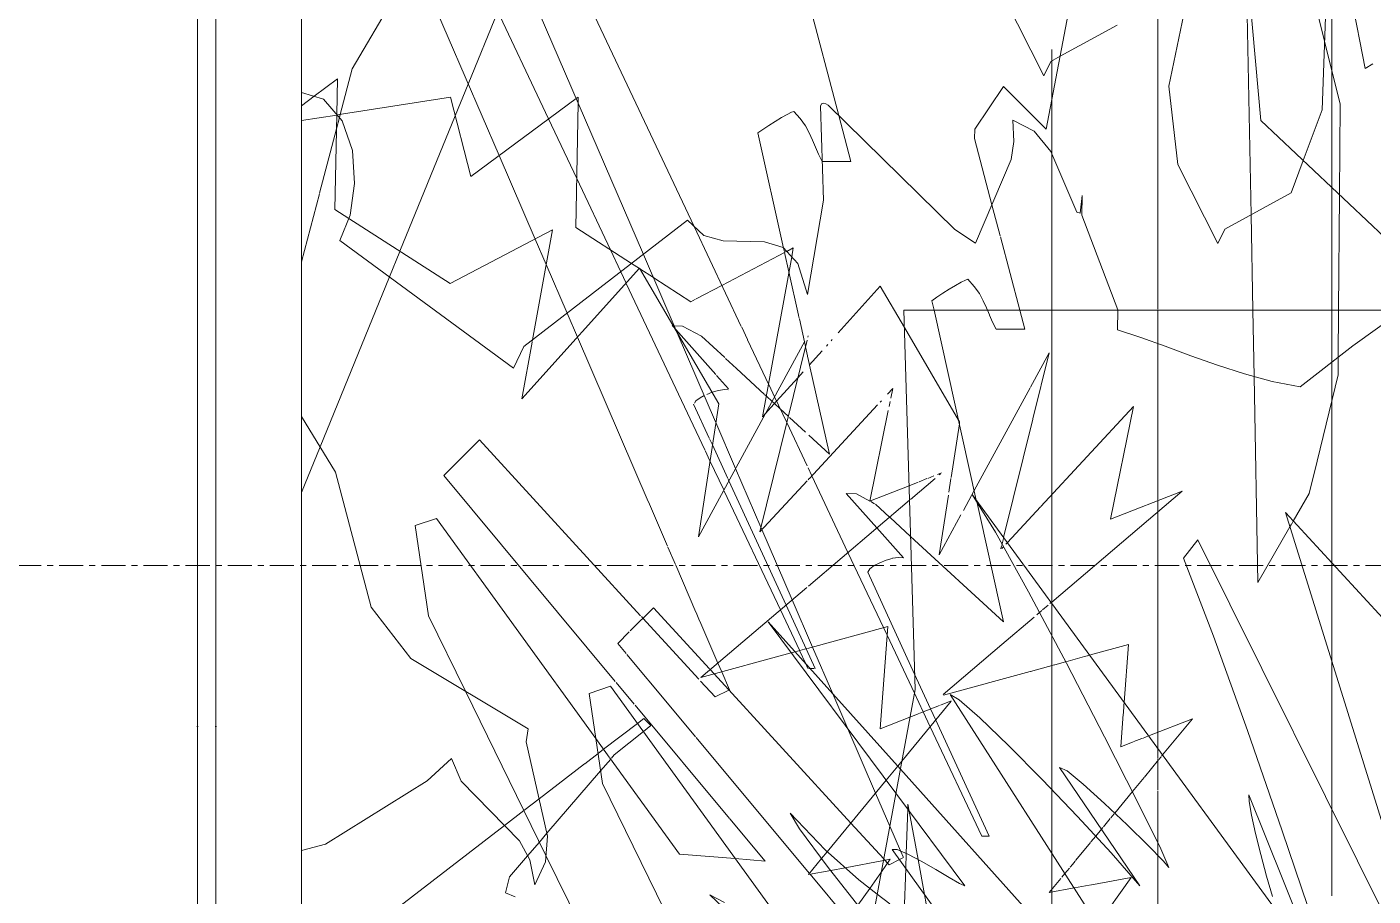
# Model space of a CAD drawing. Header units: inches. Extents: x -8991 to -6983, y -226 to 479.
# Drawn here: x -7345.59 to -7317.64, y 25.13 to 43.19 of the extents above; entities that cross this region are included whole.
import ezdxf

# ---------------------------------------------------------------- set-up
doc = ezdxf.new("R2010")
doc.units = ezdxf.units.IN
doc.header["$MEASUREMENT"] = 0
doc.linetypes.add('Grid Line 1_2_', pattern=[0.875, 0.5, -0.125, 0.125, -0.125])
for name, color, linetype, lineweight in [('A-DETL-GENF', 92, 'Continuous', 9), ('A-FLOR-LEVL-1', 51, 'Grid Line 1_2_', 9), ('A-WALL-PATT-1', 111, 'Continuous', 9), ('I-WALL', 2, 'Continuous', 18)]:
    doc.layers.add(name, color=color, linetype=linetype, lineweight=lineweight)

# ---------------------------------------------------------------- blocks, each defined once
blk = doc.blocks.new('yew 26768 - yew 26768-1770220-Section 26')
at = {"layer": 'A-DETL-GENF'}
for p, q in [((-8396.319, 42.104), (-8396.805, 41.745)), ((-8396.333, 41.368), (-8396.319, 42.104)), ((-8396.805, 41.745), (-8397.069, 41.55)), ((-8396.372, 39.394), (-8396.333, 41.368)), ((-8396.085, 39.209), (-8396.372, 39.394)), ((-8393.981, 37.854), (-8396.085, 39.209)), ((-8391.856, 38.969), (-8393.981, 37.854)), ((-8392.271, 36.686), (-8391.856, 38.969)), ((-8390.049, 38.172), (-8392.493, 35.463)), ((-8388.402, 35.356), (-8390.049, 38.172)), ((-8392.493, 35.463), (-8392.28, 36.638)), ((-8392.277, 36.655), (-8392.271, 36.686)), ((-8386.615, 36.659), (-8388.827, 32.594)), ((-8387.552, 32.7), (-8386.57, 36.681)), ((-8386.554, 36.744), (-8386.548, 36.771)), ((-8384.79, 35.675), (-8384.9, 35.557)), ((-8384.831, 35.472), (-8384.79, 35.675)), ((-8388.827, 32.594), (-8388.402, 35.356)), ((-8385.107, 35.334), (-8386.521, 33.81)), ((-8385.268, 33.337), (-8384.883, 35.217)), ((-8385.026, 35.421), (-8385.051, 35.394)), ((-8384.866, 35.302), (-8384.844, 35.409)), ((-8383.937, 33.86), (-8384.065, 33.81)), ((-8383.78, 33.922), (-8383.864, 33.889)), ((-8383.828, 33.881), (-8383.802, 33.903)), ((-8386.569, 33.759), (-8387.552, 32.7)), ((-8386.524, 33.807), (-8386.548, 33.781)), ((-8384.452, 33.658), (-8385.252, 33.344)), ((-8384.263, 33.732), (-8384.452, 33.658)), ((-8384.424, 33.374), (-8383.911, 33.81)), ((-8384.08, 33.804), (-8384.245, 33.739)), ((-8386.54, 31.573), (-8384.443, 33.358)), ((-8388.774, 29.671), (-8386.572, 31.546)), ((-8384.896, 30.734), (-8386.559, 30.278)), ((-8385.055, 28.609), (-8384.896, 30.734)), ((-8386.897, 30.186), (-8388.774, 29.671)), ((-8386.818, 30.207), (-8386.893, 30.187)), ((-8386.574, 30.274), (-8386.818, 30.207)), ((-8384.602, 27.937), (-8383.576, 29.183)), ((-8383.819, 29.094), (-8384.231, 28.933)), ((-8383.578, 29.189), (-8383.801, 29.102)), ((-8384.433, 28.853), (-8385.055, 28.609)), ((-8384.245, 28.927), (-8384.433, 28.853)), ((-8384.927, 27.542), (-8384.688, 27.832)), ((-8384.688, 27.832), (-8384.602, 27.937)), ((-8386.151, 26.056), (-8384.927, 27.542)), ((-8386.267, 25.915), (-8386.151, 26.056)), ((-8386.543, 25.58), (-8386.267, 25.915)), ((-8385.779, 25.724), (-8386.079, 25.667)), ((-8384.982, 25.873), (-8385.779, 25.724)), ((-8385.025, 25.639), (-8384.843, 25.899)), ((-8384.843, 25.899), (-8384.982, 25.873)), ((-8386.079, 25.667), (-8386.543, 25.58)), ((-8385.267, 25.295), (-8385.025, 25.639)), ((-8385.514, 24.944), (-8385.267, 25.295))]:
    blk.add_line(p, q, dxfattribs=at)
blk = doc.blocks.new('lupin 26755 - lupin 26755-1770228-Section 26')
at = {"layer": 'A-DETL-GENF'}
for p, q in [((-8374.984, 42.321), (-8376.615, 50.774)), ((-8391.936, 41.274), (-8395.3, 48.401)), ((-8396.042, 47.66), (-8392.963, 40.516)), ((-8379.284, 37.323), (-8379.284, 47.214)), ((-8379.284, 42.321), (-8379.284, 47.214)), ((-8379.284, 41.679), (-8379.284, 47.214)), ((-8379.284, 47.214), (-8379.284, 39.207)), ((-8379.284, 41.431), (-8379.284, 47.214)), ((-8379.284, 47.214), (-8379.284, 37.323)), ((-8379.284, 37.323), (-8379.284, 47.214)), ((-8379.284, 46.176), (-8379.284, 41.581)), ((-8376.634, 46.176), (-8375.823, 42.889)), ((-8379.284, 40.544), (-8379.284, 45.766)), ((-8379.284, 44.842), (-8379.284, 42.766)), ((-8377.352, 39.281), (-8377.453, 44.608)), ((-8386.706, 44.352), (-8385.913, 41.349)), ((-8379.284, 44.352), (-8379.284, 40.393)), ((-8379.284, 44.205), (-8379.284, 37.323)), ((-8381.657, 42.173), (-8382.482, 43.814)), ((-8379.284, 42.173), (-8379.284, 43.814)), ((-8380.129, 43.224), (-8381.314, 42.576)), ((-8379.284, 43.224), (-8379.284, 42.469)), ((-8379.284, 42.766), (-8379.284, 42.321)), ((-8375.823, 42.889), (-8375.5, 41.581)), ((-8381.314, 42.576), (-8381.509, 42.469)), ((-8381.509, 42.469), (-8381.657, 42.173)), ((-8379.284, 42.469), (-8379.284, 42.173)), ((-8374.822, 42.418), (-8374.984, 42.321)), ((-8379.284, 41.877), (-8379.284, 41.844)), ((-8379.284, 41.876), (-8379.284, 41.877)), ((-8379.284, 37.323), (-8379.284, 41.876)), ((-8379.284, 41.844), (-8379.284, 41.784)), ((-8379.284, 41.784), (-8379.284, 41.705)), ((-8379.284, 41.705), (-8379.284, 41.614)), ((-8379.284, 40.328), (-8379.284, 41.679)), ((-8386.981, 41.369), (-8387.098, 41.303)), ((-8386.894, 41.414), (-8386.981, 41.369)), ((-8386.847, 41.431), (-8386.894, 41.414)), ((-8386.71, 41.282), (-8386.847, 41.431)), ((-8379.284, 41.614), (-8379.284, 41.521)), ((-8379.284, 41.581), (-8379.284, 37.323)), ((-8379.284, 41.521), (-8379.284, 41.431)), ((-8379.284, 41.431), (-8379.284, 41.414)), ((-8379.284, 41.282), (-8379.284, 41.431)), ((-8379.284, 41.414), (-8379.284, 41.369)), ((-8379.284, 41.369), (-8379.284, 41.303)), ((-8375.5, 41.581), (-8375.515, 39.7)), ((-8391.352, 40.036), (-8391.936, 41.274)), ((-8387.364, 41.139), (-8387.488, 41.058)), ((-8387.23, 41.224), (-8387.364, 41.139)), ((-8387.098, 41.303), (-8387.23, 41.224)), ((-8386.605, 41.134), (-8386.71, 41.282)), ((-8386.523, 40.985), (-8386.605, 41.134)), ((-8385.913, 41.349), (-8385.661, 40.393)), ((-8379.284, 41.303), (-8379.284, 41.224)), ((-8379.284, 41.134), (-8379.284, 41.282)), ((-8379.284, 41.224), (-8379.284, 41.139)), ((-8379.284, 41.139), (-8379.284, 41.058)), ((-8379.284, 40.985), (-8379.284, 41.134)), ((-8387.488, 41.058), (-8387.589, 40.986)), ((-8387.589, 40.986), (-8387.056, 38.59)), ((-8386.456, 40.837), (-8386.523, 40.985)), ((-8386.395, 40.689), (-8386.456, 40.837)), ((-8379.284, 41.058), (-8379.284, 40.986)), ((-8379.284, 40.986), (-8379.284, 37.323)), ((-8379.284, 40.837), (-8379.284, 40.985)), ((-8379.284, 40.689), (-8379.284, 40.837)), ((-8386.33, 40.541), (-8386.395, 40.689)), ((-8386.254, 40.393), (-8386.33, 40.541)), ((-8379.284, 40.541), (-8379.284, 40.689)), ((-8379.284, 37.323), (-8379.284, 40.544)), ((-8379.284, 40.393), (-8379.284, 40.541)), ((-8392.963, 40.516), (-8392.216, 38.78)), ((-8385.661, 40.393), (-8386.253, 40.393)), ((-8379.284, 39.058), (-8379.284, 40.328)), ((-8390.654, 38.557), (-8391.352, 40.036)), ((-8375.515, 39.7), (-8375.534, 37.303)), ((-8379.284, 39.207), (-8379.284, 39.058)), ((-8377.315, 37.303), (-8377.352, 39.281)), ((-8392.216, 38.78), (-8391.987, 38.249)), ((-8387.056, 38.59), (-8387.041, 38.519)), ((-8390.438, 38.1), (-8390.654, 38.557)), ((-8387.036, 38.5), (-8386.947, 38.096)), ((-8391.987, 38.249), (-8391.552, 37.241)), ((-8390.327, 37.865), (-8390.438, 38.1)), ((-8386.947, 38.096), (-8386.747, 37.198)), ((-8388.693, 34.402), (-8390.325, 37.859)), ((-8391.552, 37.241), (-8391.338, 36.744)), ((-8386.746, 37.194), (-8386.734, 37.14)), ((-8379.284, 36.606), (-8379.284, 37.303)), ((-8379.284, 37.303), (-8379.284, 36.606)), ((-8379.284, 36.606), (-8379.284, 37.303)), ((-8379.284, 37.303), (-8379.284, 37.271)), ((-8379.284, 36.606), (-8379.284, 37.303)), ((-8379.284, 37.303), (-8379.284, 36.606)), ((-8379.284, 36.606), (-8379.284, 37.303)), ((-8379.284, 37.303), (-8379.284, 36.606)), ((-8379.284, 37.271), (-8379.284, 36.606)), ((-8377.289, 35.927), (-8377.315, 37.303)), ((-8375.534, 37.303), (-8375.542, 36.326)), ((-8389.368, 36.982), (-8389.324, 36.933)), ((-8389.329, 36.98), (-8389.353, 36.982)), ((-8389.154, 36.972), (-8389.329, 36.98)), ((-8389.324, 36.933), (-8389.294, 36.899)), ((-8389.294, 36.899), (-8388.465, 35.966)), ((-8388.761, 36.76), (-8389.154, 36.972)), ((-8386.73, 37.122), (-8386.624, 36.643)), ((-8379.284, 36.982), (-8379.284, 36.606)), ((-8379.284, 36.972), (-8379.284, 36.982)), ((-8379.284, 36.76), (-8379.284, 36.972)), ((-8391.338, 36.744), (-8389.866, 33.326)), ((-8388.28, 36.317), (-8388.761, 36.76)), ((-8386.624, 36.643), (-8386.603, 36.548)), ((-8379.284, 36.606), (-8379.284, 36.76)), ((-8386.601, 36.54), (-8386.559, 36.354)), ((-8386.558, 36.349), (-8386.518, 36.169)), ((-8379.284, 33.349), (-8379.284, 36.606)), ((-8379.284, 36.606), (-8379.284, 33.349)), ((-8379.284, 33.349), (-8379.284, 36.606)), ((-8379.284, 36.606), (-8379.284, 35.961)), ((-8379.284, 33.349), (-8379.284, 36.606)), ((-8379.284, 36.606), (-8379.284, 33.349)), ((-8379.284, 33.349), (-8379.284, 36.606)), ((-8379.284, 36.606), (-8379.284, 35.648)), ((-8379.284, 34.313), (-8379.284, 36.606)), ((-8379.284, 36.606), (-8379.284, 34.313)), ((-8388.038, 36.094), (-8388.263, 36.302)), ((-8387.451, 35.553), (-8388.033, 36.09)), ((-8386.517, 36.164), (-8386.106, 34.313)), ((-8375.542, 36.326), (-8375.545, 35.961)), ((-8388.448, 35.946), (-8388.202, 35.67)), ((-8379.284, 35.961), (-8379.284, 33.494)), ((-8377.208, 31.644), (-8377.289, 35.927)), ((-8375.545, 35.961), (-8375.982, 34.17)), ((-8388.704, 35.529), (-8388.79, 35.483)), ((-8388.543, 35.597), (-8388.651, 35.554)), ((-8388.407, 35.636), (-8388.541, 35.598)), ((-8388.283, 35.654), (-8388.407, 35.636)), ((-8388.21, 35.649), (-8388.283, 35.654)), ((-8387.415, 35.52), (-8387.443, 35.545)), ((-8387.295, 35.409), (-8387.415, 35.52)), ((-8379.284, 35.654), (-8379.284, 35.636)), ((-8379.284, 35.648), (-8379.284, 35.654)), ((-8379.284, 35.636), (-8379.284, 35.601)), ((-8379.284, 35.598), (-8379.284, 35.546)), ((-8379.284, 35.546), (-8379.284, 35.483)), ((-8388.924, 35.351), (-8388.599, 34.644)), ((-8388.877, 35.417), (-8388.91, 35.37)), ((-8388.79, 35.483), (-8388.877, 35.417)), ((-8387.245, 35.363), (-8387.295, 35.409)), ((-8387.128, 35.255), (-8387.245, 35.363)), ((-8386.96, 35.1), (-8387.128, 35.255)), ((-8379.284, 35.483), (-8379.284, 35.417)), ((-8379.284, 35.417), (-8379.284, 35.351)), ((-8379.284, 35.351), (-8379.284, 33.349)), ((-8386.602, 34.77), (-8386.931, 35.073)), ((-8386.106, 34.313), (-8386.534, 34.707)), ((-8393.373, 34.609), (-8394.114, 33.868)), ((-8390.025, 30.957), (-8393.373, 34.609)), ((-8388.585, 34.173), (-8388.686, 34.388)), ((-8388.593, 34.631), (-8388.534, 34.503)), ((-8388.534, 34.503), (-8388.216, 33.81)), ((-8379.284, 34.609), (-8379.284, 33.868)), ((-8379.284, 33.349), (-8379.284, 34.609)), ((-8388.3, 33.569), (-8388.585, 34.173)), ((-8375.982, 34.167), (-8376.147, 33.494)), ((-8394.114, 33.868), (-8390.552, 29.593)), ((-8379.284, 33.868), (-8379.284, 33.349)), ((-8387.123, 31.077), (-8388.288, 33.544)), ((-8388.206, 33.789), (-8388.195, 33.765)), ((-8388.193, 33.76), (-8387.006, 31.177)), ((-8389.865, 33.325), (-8389.467, 32.4)), ((-8379.284, 33.494), (-8379.284, 33.349)), ((-8379.284, 33.118), (-8379.284, 33.349)), ((-8379.284, 33.349), (-8379.284, 33.118)), ((-8379.284, 33.118), (-8379.284, 33.349)), ((-8379.284, 33.349), (-8379.284, 33.118)), ((-8379.284, 33.118), (-8379.284, 33.349)), ((-8379.284, 33.349), (-8379.284, 33.118)), ((-8379.284, 33.118), (-8379.284, 33.349)), ((-8379.284, 33.349), (-8379.284, 33.118)), ((-8379.284, 33.118), (-8379.284, 33.349)), ((-8379.284, 33.349), (-8379.284, 33.118)), ((-8376.147, 33.494), (-8376.475, 32.922)), ((-8379.284, 28.573), (-8379.284, 33.118)), ((-8379.284, 33.118), (-8379.284, 28.573)), ((-8379.284, 28.573), (-8379.284, 33.118)), ((-8379.284, 33.118), (-8379.284, 31.644)), ((-8379.284, 31.644), (-8379.284, 33.118)), ((-8379.284, 33.118), (-8379.284, 28.537)), ((-8379.284, 29.271), (-8379.284, 33.118)), ((-8379.284, 33.118), (-8379.284, 29.419)), ((-8379.284, 29.864), (-8379.284, 33.118)), ((-8379.284, 33.118), (-8379.284, 29.864)), ((-8394.262, 32.978), (-8394.707, 32.83)), ((-8394.707, 32.83), (-8394.428, 30.957)), ((-8390.954, 28.405), (-8394.262, 32.978)), ((-8379.284, 32.978), (-8379.284, 32.83)), ((-8379.284, 28.537), (-8379.284, 32.978)), ((-8379.284, 32.83), (-8379.284, 30.957)), ((-8376.545, 32.8), (-8377.208, 31.644)), ((-8376.512, 32.857), (-8376.545, 32.8)), ((-8376.475, 32.922), (-8376.505, 32.869)), ((-8389.458, 32.379), (-8389.303, 32.019)), ((-8389.297, 32.007), (-8388.878, 31.034)), ((-8386.728, 30.24), (-8387.123, 31.077)), ((-8387.006, 31.177), (-8386.589, 30.27)), ((-8394.428, 30.957), (-8393.659, 29.388)), ((-8389.977, 30.906), (-8390.01, 30.941)), ((-8388.814, 29.637), (-8389.977, 30.906)), ((-8388.874, 31.024), (-8388.8, 30.853)), ((-8388.796, 30.843), (-8388.421, 29.973)), ((-8379.284, 30.957), (-8379.284, 28.537)), ((-8386.596, 29.96), (-8386.725, 30.233)), ((-8386.589, 30.27), (-8386.403, 29.864)), ((-8388.421, 29.973), (-8388.342, 29.79)), ((-8386.551, 29.864), (-8386.596, 29.96)), ((-8388.342, 29.79), (-8388.182, 29.419)), ((-8386.51, 29.864), (-8386.533, 29.864)), ((-8386.42, 29.864), (-8386.51, 29.864)), ((-8393.659, 29.388), (-8391.99, 25.978)), ((-8390.535, 29.573), (-8390.157, 29.12)), ((-8388.479, 29.271), (-8388.781, 29.6)), ((-8388.193, 29.414), (-8388.479, 29.271)), ((-8379.284, 29.398), (-8379.284, 29.271)), ((-8390.142, 29.102), (-8388.18, 26.747)), ((-8379.284, 28.464), (-8379.284, 28.537)), ((-8379.284, 28.537), (-8379.284, 28.464)), ((-8379.284, 28.464), (-8379.284, 28.537)), ((-8379.284, 28.537), (-8379.284, 28.196)), ((-8379.284, 28.196), (-8379.284, 28.537)), ((-8379.284, 28.537), (-8379.284, 28.196)), ((-8390.675, 28.019), (-8390.954, 28.405)), ((-8379.284, 28.196), (-8379.284, 28.462)), ((-8379.284, 28.462), (-8379.284, 28.196)), ((-8379.284, 28.196), (-8379.284, 28.462)), ((-8389.22, 26.008), (-8390.671, 28.014)), ((-8379.284, 27.995), (-8379.284, 28.196)), ((-8379.284, 28.196), (-8379.284, 27.995)), ((-8379.284, 27.995), (-8379.284, 28.196)), ((-8379.284, 28.196), (-8379.284, 27.995)), ((-8379.284, 27.995), (-8379.284, 28.196)), ((-8379.284, 28.196), (-8379.284, 27.995)), ((-8379.284, 27.948), (-8379.284, 27.975)), ((-8379.284, 27.975), (-8379.284, 27.948)), ((-8379.284, 27.948), (-8379.284, 27.975)), ((-8379.284, 27.975), (-8379.284, 27.948)), ((-8379.284, 27.948), (-8379.284, 27.975)), ((-8379.284, 27.975), (-8379.284, 27.948)), ((-8379.284, 27.339), (-8379.284, 27.948)), ((-8379.284, 27.948), (-8379.284, 27.339)), ((-8379.284, 27.339), (-8379.284, 27.948)), ((-8379.284, 27.948), (-8379.284, 27.339)), ((-8379.284, 27.339), (-8379.284, 27.948)), ((-8379.284, 27.948), (-8379.284, 27.339)), ((-8379.284, 27.046), (-8379.284, 27.319)), ((-8379.284, 27.319), (-8379.284, 27.046)), ((-8379.284, 26.756), (-8379.284, 27.319)), ((-8379.284, 27.319), (-8379.284, 26.756)), ((-8379.284, 26.756), (-8379.284, 27.319)), ((-8379.284, 27.319), (-8379.284, 26.756)), ((-8384.511, 26.022), (-8384.478, 26.939)), ((-8384.478, 26.939), (-8384.475, 27.046)), ((-8384.448, 26.898), (-8384.475, 27.046)), ((-8384.265, 25.893), (-8384.448, 26.898)), ((-8379.284, 26.756), (-8379.284, 27.046)), ((-8379.284, 26.756), (-8379.284, 27.046)), ((-8388.171, 26.736), (-8387.441, 25.86)), ((-8379.284, 26.231), (-8379.284, 26.747)), ((-8379.284, 26.747), (-8379.284, 26.231)), ((-8379.284, 26.231), (-8379.284, 26.747)), ((-8379.284, 26.747), (-8379.284, 26.231)), ((-8379.284, 26.231), (-8379.284, 26.747)), ((-8379.284, 26.231), (-8379.284, 26.747)), ((-8388.059, 25.912), (-8389.22, 26.008)), ((-8384.522, 25.711), (-8384.511, 26.022)), ((-8379.284, 25.977), (-8379.284, 26.231)), ((-8379.284, 25.977), (-8379.284, 26.231)), ((-8379.284, 25.977), (-8379.284, 26.231)), ((-8379.284, 26.231), (-8379.284, 25.977)), ((-8379.284, 26.008), (-8379.284, 26.231)), ((-8379.284, 26.231), (-8379.284, 25.977)), ((-8379.284, 25.977), (-8379.284, 26.008)), ((-8391.99, 25.978), (-8391.214, 24.393)), ((-8387.441, 25.86), (-8388.059, 25.912)), ((-8384.134, 25.171), (-8384.265, 25.893)), ((-8379.284, 24.822), (-8379.284, 25.977)), ((-8379.284, 25.977), (-8379.284, 25.86)), ((-8379.284, 25.86), (-8379.284, 25.977)), ((-8379.284, 25.977), (-8379.284, 24.316)), ((-8379.284, 24.316), (-8379.284, 25.977)), ((-8379.284, 24.316), (-8379.284, 25.977)), ((-8384.555, 24.782), (-8384.522, 25.709)), ((-8384.062, 24.777), (-8384.134, 25.171))]:
    blk.add_line(p, q, dxfattribs=at)
blk = doc.blocks.new('lupin 26755 - lupin 26755-V31-Section 26')
at = {"layer": 'A-DETL-GENF'}
for p, q in [((-8381.603, 41.059), (-8379.23, 53.516)), ((-8375.671, 41.059), (-8375.671, 53.516)), ((-8375.671, 49.216), (-8375.671, 39.848)), ((-8375.671, 41.957), (-8375.671, 48.459)), ((-8379.061, 41.957), (-8377.774, 48.144)), ((-8375.671, 39.848), (-8375.671, 48.029)), ((-8375.671, 39.848), (-8375.671, 47.288)), ((-8375.671, 45.805), (-8375.671, 41.356)), ((-8375.671, 39.848), (-8375.671, 45.36)), ((-8388.916, 39.043), (-8391.687, 44.915)), ((-8375.671, 39.848), (-8375.671, 44.915)), ((-8392.429, 44.173), (-8389.968, 38.462)), ((-8375.671, 44.173), (-8375.671, 39.848)), ((-8375.789, 43.784), (-8375.877, 41.464)), ((-8375.671, 39.848), (-8375.671, 43.877)), ((-8375.671, 42.69), (-8375.671, 43.877)), ((-8375.671, 43.784), (-8375.671, 41.464)), ((-8375.671, 42.691), (-8375.671, 40.719)), ((-8375.671, 42.28), (-8375.671, 42.691)), ((-8375.671, 42.69), (-8375.671, 39.848)), ((-8375.671, 39.848), (-8375.671, 42.28)), ((-8382.493, 41.949), (-8383.086, 41.059)), ((-8381.603, 41.059), (-8382.493, 41.949)), ((-8378.869, 40.328), (-8379.061, 41.957)), ((-8375.671, 40.328), (-8375.671, 41.957)), ((-8375.671, 41.949), (-8375.671, 41.059)), ((-8375.671, 41.059), (-8375.671, 41.949)), ((-8375.877, 41.464), (-8376.267, 40.41)), ((-8375.671, 41.464), (-8375.671, 39.848)), ((-8375.671, 41.356), (-8375.671, 39.848)), ((-8383.086, 41.059), (-8383.093, 40.865)), ((-8383.093, 40.865), (-8382.731, 39.494)), ((-8375.671, 41.059), (-8375.671, 40.865)), ((-8375.671, 40.865), (-8375.671, 39.848)), ((-8375.671, 40.719), (-8375.671, 39.848)), ((-8378.044, 38.686), (-8378.869, 40.328)), ((-8376.267, 40.41), (-8376.516, 39.738)), ((-8375.671, 39.848), (-8375.671, 40.328)), ((-8376.516, 39.738), (-8377.896, 38.983)), ((-8375.671, 37.303), (-8375.671, 39.848)), ((-8375.671, 39.848), (-8375.671, 38.094)), ((-8375.671, 38.835), (-8375.671, 39.848)), ((-8375.671, 39.848), (-8375.671, 39.28)), ((-8375.671, 38.193), (-8375.671, 39.848)), ((-8375.671, 39.848), (-8375.671, 37.303)), ((-8375.671, 37.945), (-8375.671, 39.848)), ((-8375.671, 39.848), (-8375.671, 37.303)), ((-8375.671, 37.303), (-8375.671, 39.848)), ((-8375.671, 39.848), (-8375.671, 37.303)), ((-8375.671, 37.303), (-8375.671, 39.848)), ((-8375.671, 39.848), (-8375.671, 37.303)), ((-8375.671, 39.848), (-8375.671, 39.738)), ((-8375.671, 38.686), (-8375.671, 39.848)), ((-8375.671, 39.738), (-8375.671, 38.983)), ((-8382.731, 39.494), (-8382.561, 38.85)), ((-8375.671, 39.28), (-8375.671, 38.835)), ((-8387.936, 36.966), (-8388.916, 39.043)), ((-8377.896, 38.983), (-8378.044, 38.686)), ((-8375.671, 38.983), (-8375.671, 38.686)), ((-8382.555, 38.828), (-8382.153, 37.303)), ((-8389.968, 38.462), (-8389.265, 36.832)), ((-8375.671, 38.391), (-8375.671, 38.358)), ((-8375.671, 38.39), (-8375.671, 38.391)), ((-8375.671, 37.303), (-8375.671, 38.39)), ((-8375.671, 38.358), (-8375.671, 38.298)), ((-8375.671, 38.298), (-8375.671, 38.219)), ((-8375.671, 38.219), (-8375.671, 38.128)), ((-8375.671, 37.303), (-8375.671, 38.193)), ((-8375.671, 38.128), (-8375.671, 38.034)), ((-8375.671, 38.094), (-8375.671, 37.303)), ((-8375.671, 38.034), (-8375.671, 37.945)), ((-8383.617, 37.737), (-8383.751, 37.653)), ((-8383.485, 37.817), (-8383.617, 37.737)), ((-8383.368, 37.883), (-8383.485, 37.817)), ((-8383.281, 37.928), (-8383.368, 37.883)), ((-8383.234, 37.945), (-8383.281, 37.928)), ((-8383.097, 37.796), (-8383.234, 37.945)), ((-8382.992, 37.648), (-8383.097, 37.796)), ((-8375.671, 37.796), (-8375.671, 37.945)), ((-8375.671, 37.945), (-8375.671, 37.928)), ((-8375.671, 37.928), (-8375.671, 37.883)), ((-8375.671, 37.883), (-8375.671, 37.817)), ((-8375.671, 37.817), (-8375.671, 37.737)), ((-8375.671, 37.648), (-8375.671, 37.796)), ((-8375.671, 37.737), (-8375.671, 37.653)), ((-8383.875, 37.571), (-8383.976, 37.5)), ((-8383.976, 37.5), (-8383.932, 37.303)), ((-8383.751, 37.653), (-8383.875, 37.571)), ((-8382.91, 37.499), (-8382.992, 37.648)), ((-8382.843, 37.351), (-8382.91, 37.499)), ((-8375.671, 37.653), (-8375.671, 37.571)), ((-8375.671, 37.499), (-8375.671, 37.648)), ((-8375.671, 37.571), (-8375.671, 37.5)), ((-8375.671, 37.5), (-8375.671, 37.303)), ((-8375.671, 37.351), (-8375.671, 37.499)), ((-8383.932, 37.303), (-8383.056, 33.36)), ((-8382.823, 37.303), (-8382.843, 37.351)), ((-8382.782, 37.203), (-8382.823, 37.303)), ((-8382.717, 37.055), (-8382.779, 37.197)), ((-8382.153, 37.303), (-8382.048, 36.907)), ((-8375.671, 37.303), (-8375.671, 37.351)), ((-8375.671, 36.226), (-8375.671, 37.303)), ((-8375.671, 37.303), (-8375.671, 36.226)), ((-8375.671, 36.842), (-8375.671, 37.303)), ((-8375.671, 37.303), (-8375.671, 36.226)), ((-8375.671, 36.226), (-8375.671, 37.303)), ((-8375.671, 37.303), (-8375.671, 36.226)), ((-8375.671, 37.058), (-8375.671, 37.303)), ((-8375.671, 37.303), (-8375.671, 36.226)), ((-8375.671, 36.226), (-8375.671, 37.303)), ((-8375.671, 37.303), (-8375.671, 36.226)), ((-8375.671, 37.203), (-8375.671, 37.303)), ((-8375.671, 37.303), (-8375.671, 36.907)), ((-8375.671, 37.055), (-8375.671, 37.203)), ((-8387.807, 36.693), (-8387.927, 36.949)), ((-8382.641, 36.907), (-8382.717, 37.055)), ((-8382.048, 36.907), (-8382.641, 36.907)), ((-8375.671, 36.226), (-8375.671, 37.058)), ((-8375.671, 36.907), (-8375.671, 37.055)), ((-8389.265, 36.832), (-8388.468, 34.982)), ((-8387.364, 35.755), (-8387.804, 36.687)), ((-8375.671, 36.226), (-8375.671, 36.842)), ((-8375.671, 32.048), (-8375.671, 36.226)), ((-8375.671, 36.226), (-8375.671, 32.474)), ((-8375.671, 35.572), (-8375.671, 36.226)), ((-8375.671, 36.226), (-8375.671, 35.721)), ((-8375.671, 32.048), (-8375.671, 36.226)), ((-8375.671, 36.226), (-8375.671, 33.785)), ((-8375.671, 32.048), (-8375.671, 36.226)), ((-8375.671, 36.226), (-8375.671, 32.048)), ((-8375.671, 32.048), (-8375.671, 36.226)), ((-8375.671, 36.226), (-8375.671, 32.048)), ((-8387.244, 35.502), (-8387.359, 35.744)), ((-8386.993, 34.968), (-8387.244, 35.502)), ((-8375.671, 35.721), (-8375.671, 35.572)), ((-8388.462, 34.968), (-8388.053, 34.017)), ((-8386.569, 34.07), (-8386.993, 34.968)), ((-8388.053, 34.017), (-8387.528, 32.799)), ((-8386.471, 33.864), (-8386.549, 34.029)), ((-8385.72, 32.271), (-8386.471, 33.864)), ((-8375.671, 33.785), (-8375.671, 32.048)), ((-8385.755, 33.496), (-8385.12, 32.781)), ((-8385.541, 33.486), (-8385.755, 33.496)), ((-8385.268, 33.338), (-8385.541, 33.486)), ((-8385.167, 33.284), (-8385.247, 33.327)), ((-8384.857, 33.006), (-8385.148, 33.274)), ((-8383.056, 33.36), (-8383.048, 33.326)), ((-8383.048, 33.326), (-8382.493, 30.827)), ((-8375.671, 33.496), (-8375.671, 32.161)), ((-8375.671, 33.486), (-8375.671, 33.496)), ((-8375.671, 33.274), (-8375.671, 33.486)), ((-8375.671, 32.048), (-8375.671, 33.274)), ((-8384.421, 32.604), (-8384.845, 32.995)), ((-8387.528, 32.799), (-8387.506, 32.749)), ((-8387.506, 32.749), (-8386.876, 31.287)), ((-8385.12, 32.781), (-8384.569, 32.161)), ((-8382.493, 30.827), (-8384.421, 32.604)), ((-8375.671, 32.474), (-8375.671, 32.048)), ((-8384.983, 30.71), (-8385.72, 32.271)), ((-8384.801, 32.148), (-8384.928, 32.112)), ((-8384.67, 32.168), (-8384.794, 32.15)), ((-8384.569, 32.161), (-8384.67, 32.168)), ((-8375.671, 32.168), (-8375.671, 32.15)), ((-8375.671, 32.161), (-8375.671, 32.168)), ((-8375.671, 32.15), (-8375.671, 32.112)), ((-8385.264, 31.93), (-8385.311, 31.865)), ((-8385.311, 31.865), (-8384.337, 29.745)), ((-8385.177, 31.997), (-8385.264, 31.93)), ((-8385.06, 32.059), (-8385.177, 31.997)), ((-8384.928, 32.112), (-8385.06, 32.059)), ((-8375.671, 32.112), (-8375.671, 32.079)), ((-8375.671, 31.502), (-8375.671, 32.048)), ((-8375.671, 32.048), (-8375.671, 31.502)), ((-8375.671, 31.502), (-8375.671, 32.048)), ((-8375.671, 32.048), (-8375.671, 31.502)), ((-8375.671, 31.502), (-8375.671, 32.048)), ((-8375.671, 32.048), (-8375.671, 29.996)), ((-8375.671, 29.996), (-8375.671, 32.048)), ((-8375.671, 32.048), (-8375.671, 31.997)), ((-8375.671, 30.827), (-8375.671, 32.048)), ((-8375.671, 32.048), (-8375.671, 30.827)), ((-8375.671, 31.997), (-8375.671, 31.93)), ((-8375.671, 31.915), (-8375.671, 31.865)), ((-8375.671, 31.865), (-8375.671, 29.996)), ((-8375.671, 29.996), (-8375.671, 31.48)), ((-8375.671, 31.48), (-8375.671, 29.996)), ((-8375.671, 29.996), (-8375.671, 31.48)), ((-8375.671, 31.48), (-8375.671, 30.008)), ((-8375.671, 29.996), (-8375.671, 31.48)), ((-8389.76, 31.123), (-8390.241, 30.642)), ((-8388.598, 29.856), (-8389.76, 31.123)), ((-8386.876, 31.287), (-8386.454, 30.307)), ((-8375.671, 31.123), (-8375.671, 30.382)), ((-8375.671, 29.996), (-8375.671, 31.123)), ((-8390.26, 30.623), (-8390.501, 30.382)), ((-8384.909, 30.554), (-8384.983, 30.71)), ((-8384.341, 29.351), (-8384.909, 30.554)), ((-8390.501, 30.382), (-8390.328, 30.174)), ((-8386.454, 30.307), (-8386.034, 29.333)), ((-8375.671, 30.382), (-8375.671, 29.996)), ((-8390.311, 30.154), (-8389.434, 29.102)), ((-8375.671, 28.157), (-8375.671, 29.996)), ((-8375.671, 29.996), (-8375.671, 28.157)), ((-8375.671, 26.939), (-8375.671, 29.996)), ((-8375.671, 29.996), (-8375.671, 26.939)), ((-8375.671, 26.939), (-8375.671, 29.996)), ((-8375.671, 29.996), (-8375.671, 26.939)), ((-8375.671, 26.939), (-8375.671, 29.996)), ((-8375.671, 29.996), (-8375.671, 26.939)), ((-8375.671, 26.939), (-8375.671, 29.996)), ((-8375.671, 29.996), (-8375.671, 26.939)), ((-8388.498, 29.747), (-8388.58, 29.837)), ((-8385.661, 26.652), (-8388.498, 29.747)), ((-8384.337, 29.745), (-8384.004, 29.022)), ((-8390.649, 29.492), (-8391.094, 29.344)), ((-8386.746, 24.097), (-8390.649, 29.492)), ((-8384.157, 28.962), (-8384.341, 29.351)), ((-8375.671, 29.492), (-8375.671, 29.344)), ((-8375.671, 26.939), (-8375.671, 29.492)), ((-8391.094, 29.344), (-8390.815, 27.471)), ((-8389.431, 29.098), (-8388.886, 28.444)), ((-8386.034, 29.333), (-8385.722, 28.609)), ((-8375.671, 29.344), (-8375.671, 27.471)), ((-8384.012, 28.653), (-8384.157, 28.962)), ((-8384.004, 29.022), (-8383.898, 28.791)), ((-8383.898, 28.791), (-8382.79, 26.378)), ((-8385.722, 28.609), (-8385.147, 27.275)), ((-8382.938, 26.378), (-8384.012, 28.653)), ((-8388.874, 28.429), (-8386.527, 25.613)), ((-8390.815, 27.471), (-8387.931, 21.581)), ((-8375.671, 27.471), (-8375.671, 26.939)), ((-8385.147, 27.275), (-8384.851, 26.586)), ((-8375.671, 25.141), (-8375.671, 26.926)), ((-8375.671, 26.926), (-8375.671, 25.141)), ((-8375.671, 25.141), (-8375.671, 26.926)), ((-8375.671, 26.926), (-8375.671, 25.141)), ((-8375.671, 25.141), (-8375.671, 26.926)), ((-8375.671, 26.926), (-8375.671, 25.141)), ((-8375.671, 25.785), (-8375.671, 26.926)), ((-8375.671, 26.926), (-8375.671, 25.933)), ((-8375.671, 26.378), (-8375.671, 26.926)), ((-8375.671, 26.926), (-8375.671, 26.378)), ((-8384.976, 25.905), (-8385.661, 26.652)), ((-8384.851, 26.586), (-8384.629, 26.073)), ((-8382.79, 26.378), (-8382.938, 26.378)), ((-8384.629, 26.073), (-8384.569, 25.933)), ((-8384.952, 25.879), (-8384.976, 25.905)), ((-8384.898, 25.82), (-8384.952, 25.879)), ((-8384.866, 25.785), (-8384.898, 25.82)), ((-8384.652, 25.891), (-8384.866, 25.785)), ((-8384.58, 25.927), (-8384.652, 25.891)), ((-8375.671, 25.933), (-8375.671, 25.785)), ((-8386.506, 25.587), (-8385.722, 24.647))]:
    blk.add_line(p, q, dxfattribs=at)
blk = doc.blocks.new('lupin 26755 - lupin 26755-V32-Section 26')
at = {"layer": 'A-DETL-GENF'}
for p, q in [((-8394.704, 44.554), (-8396.012, 42.312)), ((-8393.603, 42), (-8392.989, 43.503)), ((-8396.012, 42.312), (-8396.261, 41.367)), ((-8393.874, 41.336), (-8393.603, 42)), ((-8396.261, 41.367), (-8396.278, 41.305)), ((-8396.278, 41.305), (-8396.339, 41.071)), ((-8395.023, 38.525), (-8393.874, 41.336)), ((-8396.339, 41.071), (-8396.693, 39.731)), ((-8396.696, 39.719), (-8397.069, 38.304)), ((-8395.24, 37.992), (-8395.025, 38.519)), ((-8396.682, 34.463), (-8395.24, 37.992)), ((-8397.069, 33.514), (-8396.682, 34.463)), ((-8389.96, 28.824), (-8390.092, 28.722)), ((-8389.812, 28.676), (-8389.96, 28.824)), ((-8390.092, 28.722), (-8390.793, 28.183)), ((-8390.572, 28.066), (-8389.968, 28.55)), ((-8389.968, 28.55), (-8389.812, 28.676)), ((-8390.908, 28.095), (-8391.183, 27.883)), ((-8390.793, 28.183), (-8390.908, 28.095)), ((-8390.855, 27.738), (-8390.646, 27.98)), ((-8390.631, 27.997), (-8390.572, 28.066)), ((-8391.189, 27.879), (-8392.132, 27.153)), ((-8391.971, 26.438), (-8390.855, 27.738)), ((-8392.132, 27.153), (-8392.447, 26.911)), ((-8392.447, 26.911), (-8392.853, 26.599)), ((-8392.853, 26.599), (-8397.069, 23.355)), ((-8392.127, 26.257), (-8391.971, 26.438)), ((-8392.373, 25.971), (-8392.127, 26.257)), ((-8392.75, 25.532), (-8392.373, 25.971)), ((-8392.831, 25.199), (-8392.75, 25.532)), ((-8392.63, 25.116), (-8392.831, 25.199))]:
    blk.add_line(p, q, dxfattribs=at)
blk = doc.blocks.new('yew 26768 - yew 26768-V33-Section 26')
at = {"layer": 'A-DETL-GENF'}
for p, q in [((-8393.975, 41.729), (-8396.323, 41.357)), ((-8393.55, 40.082), (-8393.975, 41.729)), ((-8391.362, 41.698), (-8393.55, 40.082)), ((-8391.319, 41.729), (-8391.362, 41.698)), ((-8391.321, 41.603), (-8391.319, 41.729)), ((-8391.372, 39.02), (-8391.321, 41.603)), ((-8396.334, 41.356), (-8397.069, 41.239)), ((-8390.213, 38.273), (-8391.372, 39.02)), ((-8386.856, 38.595), (-8386.993, 38.523)), ((-8386.889, 38.412), (-8386.856, 38.595)), ((-8387.156, 38.437), (-8388.337, 37.817)), ((-8387.37, 35.768), (-8386.889, 38.412)), ((-8387.129, 38.451), (-8387.154, 38.438)), ((-8387.001, 38.519), (-8387.126, 38.453)), ((-8390.052, 38.169), (-8390.213, 38.273)), ((-8389.761, 37.981), (-8390.045, 38.164)), ((-8388.981, 37.479), (-8389.754, 37.977)), ((-8388.337, 37.817), (-8388.874, 37.535)), ((-8385.049, 37.798), (-8385.923, 36.829)), ((-8384.548, 36.941), (-8385.049, 37.798)), ((-8388.885, 37.529), (-8388.981, 37.479)), ((-8383.425, 35.02), (-8384.548, 36.941)), ((-8386.045, 36.694), (-8386.068, 36.669)), ((-8386.258, 36.458), (-8386.523, 36.164)), ((-8386.137, 36.591), (-8386.167, 36.558)), ((-8381.543, 36.416), (-8381.931, 35.703)), ((-8381.881, 35.047), (-8381.543, 36.416)), ((-8386.763, 35.898), (-8387.202, 35.411)), ((-8386.648, 36.025), (-8386.762, 35.899)), ((-8387.493, 35.088), (-8387.37, 35.768)), ((-8381.94, 35.687), (-8383.1, 33.556)), ((-8387.202, 35.411), (-8387.43, 35.158)), ((-8379.79, 35.301), (-8381.719, 33.223)), ((-8380.268, 32.963), (-8379.79, 35.301)), ((-8387.434, 35.154), (-8387.493, 35.088)), ((-8383.58, 33.826), (-8383.408, 34.945)), ((-8383.402, 34.982), (-8383.425, 35.02)), ((-8383.408, 34.945), (-8383.402, 34.982)), ((-8382.489, 32.583), (-8381.882, 35.041)), ((-8383.626, 33.526), (-8383.583, 33.81)), ((-8383.1, 33.556), (-8383.325, 33.142)), ((-8381.49, 31.241), (-8378.78, 33.547)), ((-8378.78, 33.547), (-8380.268, 32.963)), ((-8383.827, 32.219), (-8383.636, 33.463)), ((-8383.374, 33.052), (-8383.827, 32.219)), ((-8381.72, 33.221), (-8382.411, 32.477)), ((-8382.528, 32.423), (-8382.522, 32.448)), ((-8382.522, 32.448), (-8382.493, 32.564)), ((-8382.418, 32.47), (-8382.444, 32.442)), ((-8382.548, 32.344), (-8382.532, 32.41)), ((-8382.498, 32.384), (-8382.527, 32.352)), ((-8381.801, 30.977), (-8381.743, 31.026)), ((-8381.742, 31.026), (-8381.697, 31.065)), ((-8381.679, 31.08), (-8381.563, 31.179)), ((-8381.526, 31.21), (-8381.501, 31.231)), ((-8382.523, 30.361), (-8381.855, 30.93)), ((-8383.745, 29.321), (-8382.524, 30.361)), ((-8379.896, 30.359), (-8380.688, 30.142)), ((-8379.986, 29.157), (-8379.896, 30.359)), ((-8381.429, 29.939), (-8381.931, 29.802)), ((-8381.203, 30.001), (-8381.428, 29.94)), ((-8380.81, 30.109), (-8381.198, 30.003)), ((-8380.753, 30.125), (-8380.806, 30.11)), ((-8380.703, 30.138), (-8380.747, 30.126)), ((-8381.94, 29.799), (-8383.74, 29.306)), ((-8380.003, 28.928), (-8379.99, 29.097)), ((-8379.99, 29.102), (-8379.987, 29.146)), ((-8380.055, 28.234), (-8380.004, 28.921)), ((-8378.567, 28.819), (-8379.461, 28.468)), ((-8379.188, 28.065), (-8378.567, 28.819)), ((-8379.798, 28.335), (-8380.055, 28.234)), ((-8379.617, 28.406), (-8379.782, 28.342)), ((-8379.478, 28.461), (-8379.607, 28.41)), ((-8379.566, 27.606), (-8379.274, 27.961)), ((-8379.266, 27.971), (-8379.218, 28.029)), ((-8379.208, 28.041), (-8379.188, 28.065)), ((-8379.814, 27.305), (-8379.572, 27.599)), ((-8380.181, 26.859), (-8379.814, 27.305)), ((-8380.264, 26.759), (-8380.194, 26.843)), ((-8380.458, 26.523), (-8380.428, 26.559)), ((-8380.417, 26.573), (-8380.273, 26.747)), ((-8380.676, 26.258), (-8380.577, 26.379)), ((-8380.577, 26.379), (-8380.458, 26.523)), ((-8380.994, 25.872), (-8380.78, 26.132)), ((-8380.78, 26.132), (-8380.687, 26.245)), ((-8381.217, 25.601), (-8381.123, 25.716)), ((-8381.105, 25.738), (-8381.06, 25.792)), ((-8381.06, 25.792), (-8381.003, 25.862)), ((-8381.543, 25.206), (-8381.298, 25.503)), ((-8381.28, 25.525), (-8381.217, 25.601)), ((-8379.843, 25.524), (-8380.697, 25.364)), ((-8380.536, 24.538), (-8379.843, 25.524)), ((-8381.026, 25.303), (-8381.543, 25.206)), ((-8380.714, 25.361), (-8381.016, 25.304))]:
    blk.add_line(p, q, dxfattribs=at)
blk = doc.blocks.new('hydrangea 26752 - hydrangea 26752-1770219-Section 26')
at = {"layer": 'A-DETL-GENF'}
for p, q in [((-8381.49, 41.915), (-8381.49, 42.718)), ((-8381.49, 42.718), (-8381.49, 40.659)), ((-8381.49, 42.13), (-8381.49, 42.319)), ((-8381.49, 42.319), (-8381.49, 42.297)), ((-8381.49, 42.297), (-8381.49, 41.872)), ((-8381.49, 41.367), (-8381.49, 42.13)), ((-8397.069, 41.826), (-8396.612, 41.686)), ((-8396.612, 41.686), (-8396.219, 41.238)), ((-8381.49, 41.872), (-8381.49, 41.915)), ((-8381.49, 41.689), (-8381.49, 41.869)), ((-8381.49, 41.869), (-8381.49, 41.686)), ((-8381.49, 41.417), (-8381.49, 41.689)), ((-8381.49, 41.686), (-8381.49, 41.238)), ((-8386.292, 41.54), (-8386.267, 41.588)), ((-8386.225, 39.585), (-8386.292, 41.54)), ((-8386.267, 41.588), (-8386.227, 41.603)), ((-8386.227, 41.603), (-8386.179, 41.591)), ((-8386.179, 41.591), (-8386.128, 41.56)), ((-8386.128, 41.56), (-8383.499, 38.975)), ((-8381.49, 41.588), (-8381.49, 41.603)), ((-8381.49, 41.603), (-8381.49, 41.591)), ((-8381.49, 41.591), (-8381.49, 41.56)), ((-8381.49, 41.54), (-8381.49, 41.588)), ((-8381.49, 41.56), (-8381.49, 40.548)), ((-8381.49, 40.548), (-8381.49, 41.54)), ((-8381.49, 41.005), (-8381.49, 41.417)), ((-8381.49, 40.106), (-8381.49, 41.367)), ((-8396.219, 41.238), (-8396.01, 40.622)), ((-8382.274, 40.804), (-8382.299, 41.248)), ((-8382.299, 41.248), (-8381.852, 41.02)), ((-8381.49, 40.804), (-8381.49, 41.248)), ((-8381.49, 41.248), (-8381.49, 41.02)), ((-8381.49, 41.238), (-8381.49, 40.622)), ((-8381.852, 41.02), (-8381.511, 40.597)), ((-8381.49, 41.02), (-8381.49, 40.597)), ((-8381.49, 40.548), (-8381.49, 41.005)), ((-8396.01, 40.622), (-8395.963, 39.936)), ((-8382.332, 40.435), (-8382.274, 40.804)), ((-8381.511, 40.597), (-8380.97, 39.34)), ((-8381.49, 40.548), (-8381.49, 40.804)), ((-8381.49, 40.659), (-8381.49, 40.577)), ((-8381.49, 40.622), (-8381.49, 40.548)), ((-8381.49, 40.597), (-8381.49, 40.548)), ((-8381.49, 40.577), (-8381.49, 39.201)), ((-8381.49, 40.435), (-8381.49, 40.548)), ((-8381.49, 40.548), (-8381.49, 38.975)), ((-8381.49, 39.585), (-8381.49, 40.548)), ((-8381.49, 40.548), (-8381.49, 39.936)), ((-8381.49, 38.398), (-8381.49, 40.548)), ((-8381.49, 40.548), (-8381.49, 39.34)), ((-8383.071, 38.693), (-8382.332, 40.435)), ((-8381.49, 38.693), (-8381.49, 40.435)), ((-8381.49, 37.677), (-8381.49, 40.106)), ((-8395.963, 39.936), (-8396.057, 39.279)), ((-8381.49, 39.936), (-8381.49, 39.279)), ((-8381.49, 39.271), (-8381.49, 39.777)), ((-8381.49, 39.777), (-8381.49, 39.636)), ((-8386.563, 37.626), (-8386.225, 39.585)), ((-8381.49, 39.316), (-8381.49, 39.685)), ((-8381.49, 39.685), (-8381.49, 39.273)), ((-8381.49, 39.636), (-8381.49, 39.578)), ((-8381.49, 37.626), (-8381.49, 39.585)), ((-8381.49, 39.578), (-8381.49, 39.492)), ((-8381.49, 39.492), (-8381.49, 39.299)), ((-8380.899, 39.316), (-8380.856, 39.685)), ((-8380.856, 39.685), (-8380.867, 39.273)), ((-8396.057, 39.279), (-8396.269, 38.748)), ((-8392.453, 36.546), (-8389.05, 39.17)), ((-8389.05, 39.17), (-8388.715, 38.852)), ((-8381.49, 39.34), (-8381.49, 39.316)), ((-8381.49, 39.299), (-8381.49, 39.029)), ((-8381.49, 39.279), (-8381.49, 38.748)), ((-8381.49, 39.273), (-8381.49, 37.308)), ((-8381.49, 39.201), (-8381.49, 39.271)), ((-8381.49, 39.17), (-8381.49, 38.852)), ((-8381.49, 37.303), (-8381.49, 39.17)), ((-8380.97, 39.34), (-8380.899, 39.316)), ((-8380.867, 39.273), (-8380.115, 37.308)), ((-8388.715, 38.852), (-8388.313, 38.741)), ((-8383.499, 38.975), (-8383.071, 38.693)), ((-8381.49, 39.029), (-8381.49, 37.474)), ((-8381.49, 38.701), (-8381.49, 39.023)), ((-8381.49, 39.023), (-8381.49, 38.892)), ((-8381.49, 38.975), (-8381.49, 38.693)), ((-8381.49, 38.892), (-8381.49, 38.435)), ((-8381.49, 38.852), (-8381.49, 38.741)), ((-8396.269, 38.748), (-8392.666, 36.101)), ((-8388.313, 38.741), (-8387.454, 38.721)), ((-8387.454, 38.721), (-8387.068, 38.603)), ((-8387.068, 38.603), (-8386.759, 38.273)), ((-8381.49, 38.748), (-8381.49, 37.303)), ((-8381.49, 38.741), (-8381.49, 38.721)), ((-8381.49, 38.721), (-8381.49, 38.603)), ((-8381.49, 37.303), (-8381.49, 38.701)), ((-8381.49, 38.603), (-8381.49, 38.273)), ((-8381.49, 38.435), (-8381.49, 38.145)), ((-8381.49, 37.617), (-8381.49, 38.398)), ((-8386.759, 38.273), (-8386.563, 37.626)), ((-8381.49, 38.273), (-8381.49, 37.626)), ((-8381.49, 38.145), (-8381.49, 37.604)), ((-8381.49, 37.303), (-8381.49, 37.677)), ((-8381.49, 37.303), (-8381.49, 37.617)), ((-8381.49, 37.604), (-8381.49, 37.306)), ((-8381.49, 37.474), (-8381.49, 37.303)), ((-8381.49, 36.546), (-8381.49, 37.303)), ((-8381.49, 37.303), (-8381.49, 36.101)), ((-8381.49, 33.941), (-8381.49, 37.303)), ((-8381.49, 37.303), (-8381.49, 37.204)), ((-8381.49, 34.636), (-8381.49, 37.303)), ((-8381.49, 37.303), (-8381.49, 36.836)), ((-8381.49, 36.564), (-8381.49, 37.303)), ((-8381.49, 37.303), (-8381.49, 36.896)), ((-8381.49, 37.204), (-8381.49, 37.094)), ((-8380.115, 37.303), (-8380.126, 36.896)), ((-8375.237, 36.564), (-8374.21, 37.303)), ((-8381.49, 37.094), (-8381.49, 36.976)), ((-8381.49, 36.976), (-8381.49, 36.74)), ((-8381.49, 36.896), (-8381.49, 36.736)), ((-8380.126, 36.896), (-8379.643, 36.736)), ((-8381.49, 36.836), (-8381.49, 36.551)), ((-8381.49, 36.74), (-8381.49, 36.344)), ((-8381.49, 36.736), (-8381.49, 36.552)), ((-8379.643, 36.736), (-8379.134, 36.552)), ((-8392.666, 36.101), (-8392.453, 36.546)), ((-8381.49, 35.709), (-8381.49, 36.564)), ((-8381.49, 36.552), (-8381.49, 36.356)), ((-8381.49, 36.551), (-8381.49, 34.616)), ((-8381.49, 36.101), (-8381.49, 36.546)), ((-8381.49, 36.356), (-8381.49, 36.161)), ((-8381.49, 36.344), (-8381.49, 34.401)), ((-8379.134, 36.552), (-8378.601, 36.356)), ((-8378.601, 36.356), (-8378.05, 36.161)), ((-8376.333, 35.709), (-8375.237, 36.564)), ((-8381.49, 36.161), (-8381.49, 35.98)), ((-8378.05, 36.161), (-8377.485, 35.98)), ((-8381.49, 35.98), (-8381.49, 35.825)), ((-8381.49, 35.825), (-8381.49, 35.709)), ((-8377.485, 35.98), (-8376.911, 35.825)), ((-8376.911, 35.825), (-8376.333, 35.709)), ((-8396.363, 33.941), (-8397.069, 35.096)), ((-8381.49, 34.409), (-8381.49, 34.636)), ((-8381.49, 34.616), (-8381.49, 34.292)), ((-8381.49, 34.175), (-8381.49, 34.409)), ((-8381.49, 34.401), (-8381.49, 33.774)), ((-8381.49, 34.292), (-8381.49, 34.175)), ((-8396.363, 33.941), (-8395.617, 31.137)), ((-8381.49, 33.941), (-8381.49, 31.216)), ((-8381.49, 33.774), (-8381.49, 33.222)), ((-8381.49, 33.222), (-8381.49, 32.81)), ((-8381.49, 32.81), (-8381.49, 32.473)), ((-8381.49, 32.473), (-8381.49, 31.216)), ((-8381.49, 31.391), (-8381.49, 31.367)), ((-8381.49, 31.216), (-8381.49, 31.391)), ((-8381.49, 31.367), (-8381.49, 31.216)), ((-8394.799, 30.071), (-8395.617, 31.137)), ((-8381.49, 31.216), (-8381.49, 31.137)), ((-8381.49, 31.216), (-8381.49, 30.738)), ((-8381.49, 31.216), (-8381.49, 30.551)), ((-8381.49, 30.551), (-8381.49, 31.201)), ((-8381.49, 30.551), (-8381.49, 31.118)), ((-8381.49, 30.738), (-8381.49, 30.551)), ((-8381.49, 30.551), (-8381.49, 27.35)), ((-8381.49, 29.613), (-8381.49, 30.551)), ((-8381.49, 30.551), (-8381.49, 27.969)), ((-8381.49, 30.071), (-8381.49, 30.543)), ((-8392.363, 28.61), (-8394.799, 30.071)), ((-8381.49, 28.61), (-8381.49, 30.071)), ((-8381.49, 29.336), (-8381.49, 29.613)), ((-8381.49, 28.815), (-8381.49, 29.336)), ((-8381.49, 28.432), (-8381.49, 28.815)), ((-8392.399, 28.336), (-8392.363, 28.61)), ((-8381.49, 28.336), (-8381.49, 28.61)), ((-8391.957, 26.378), (-8392.399, 28.336)), ((-8381.49, 28.16), (-8381.49, 28.432)), ((-8381.49, 27.35), (-8381.49, 28.336)), ((-8394.455, 27.526), (-8393.953, 27.994)), ((-8393.953, 27.994), (-8393.754, 27.522)), ((-8381.49, 27.971), (-8381.49, 28.16)), ((-8381.49, 27.994), (-8381.49, 27.543)), ((-8381.49, 27.543), (-8381.49, 27.994)), ((-8381.49, 27.629), (-8381.49, 27.971)), ((-8381.49, 27.969), (-8381.49, 27.629)), ((-8396.569, 26.214), (-8394.455, 27.526)), ((-8393.754, 27.522), (-8392.541, 26.279)), ((-8381.49, 27.35), (-8381.49, 27.526)), ((-8381.49, 27.522), (-8381.49, 27.35)), ((-8381.49, 26.214), (-8381.49, 27.35)), ((-8381.49, 27.35), (-8381.49, 26.279)), ((-8381.49, 26.378), (-8381.49, 27.35)), ((-8381.49, 27.35), (-8381.49, 26.929)), ((-8381.49, 26.929), (-8381.49, 26.028)), ((-8392.541, 26.279), (-8392.327, 25.887)), ((-8392.001, 25.846), (-8391.957, 26.378)), ((-8381.49, 26.028), (-8381.49, 26.373)), ((-8381.49, 26.279), (-8381.49, 26.028)), ((-8397.069, 26.081), (-8396.569, 26.214)), ((-8381.49, 26.028), (-8381.49, 26.214)), ((-8381.49, 26.028), (-8381.49, 24.265)), ((-8381.49, 25.846), (-8381.49, 26.006)), ((-8381.49, 26.006), (-8381.49, 25.887)), ((-8381.49, 25.513), (-8381.49, 26.006)), ((-8392.327, 25.887), (-8392.225, 25.365)), ((-8392.225, 25.365), (-8392.001, 25.846)), ((-8381.49, 25.887), (-8381.49, 25.365)), ((-8381.49, 25.365), (-8381.49, 25.846)), ((-8381.49, 25.091), (-8381.49, 25.513))]:
    blk.add_line(p, q, dxfattribs=at)
blk = doc.blocks.new('elm sapling fall 24458 - elm sapling fall 24458-1770229-Section 26')
at = {"layer": 'A-DETL-GENF'}
for p, q in [((-8377.147, 41.241), (-8378.073, 51.433)), ((-8372.977, 37.303), (-8377.147, 41.241)), ((-8384.327, 29.427), (-8384.559, 37.303)), ((-8384.559, 37.303), (-8372.977, 37.303)), ((-8385.949, 20.625), (-8384.327, 29.427))]:
    blk.add_line(p, q, dxfattribs=at)
blk = doc.blocks.new('fountain grass 26746 - fountain grass 26746-1770215-Section 26')
at = {"layer": 'A-DETL-GENF'}
for p, q in [((-8383.142, 33.477), (-8376.789, 24.781)), ((-8382.659, 32.694), (-8383.142, 33.477)), ((-8376.638, 33.099), (-8373.159, 29.318)), ((-8373.121, 21.81), (-8376.638, 33.099)), ((-8381.97, 31.455), (-8382.659, 32.694)), ((-8378.756, 32.154), (-8378.453, 32.532)), ((-8378.453, 32.532), (-8373.121, 21.81)), ((-8378.131, 30.535), (-8378.756, 32.154)), ((-8381.18, 29.969), (-8381.97, 31.455)), ((-8384.725, 27.27), (-8387.377, 30.831)), ((-8387.377, 30.831), (-8384.633, 27.77)), ((-8377.425, 28.575), (-8378.131, 30.535)), ((-8380.391, 28.444), (-8381.18, 29.969)), ((-8383.596, 29.318), (-8383.41, 29.213)), ((-8377.546, 19.865), (-8383.596, 29.318)), ((-8383.41, 29.213), (-8382.984, 28.838)), ((-8382.984, 28.838), (-8382.387, 28.263)), ((-8376.703, 26.489), (-8377.425, 28.575)), ((-8382.387, 28.263), (-8381.688, 27.557)), ((-8379.706, 27.09), (-8380.391, 28.444)), ((-8384.633, 27.77), (-8377.546, 19.865)), ((-8381.327, 27.806), (-8381.17, 27.733)), ((-8379.663, 25.348), (-8381.327, 27.806)), ((-8381.17, 27.733), (-8380.834, 27.459)), ((-8381.688, 27.557), (-8380.954, 26.79)), ((-8380.834, 27.459), (-8380.392, 27.06)), ((-8383.293, 25.348), (-8384.725, 27.27)), ((-8377.394, 27.238), (-8374.974, 21.188)), ((-8377.391, 27.099), (-8377.394, 27.238)), ((-8386.726, 26.528), (-8386.923, 26.86)), ((-8386.923, 26.86), (-8386.194, 26.094)), ((-8380.392, 27.06), (-8379.92, 26.611)), ((-8379.227, 26.114), (-8379.706, 27.09)), ((-8377.342, 26.818), (-8377.391, 27.099)), ((-8380.954, 26.79), (-8380.257, 26.03)), ((-8379.92, 26.611), (-8379.49, 26.188)), ((-8377.258, 26.437), (-8377.342, 26.818)), ((-8386.149, 25.757), (-8386.726, 26.528)), ((-8377.151, 25.999), (-8377.258, 26.437)), ((-8376.036, 24.51), (-8376.703, 26.489)), ((-8386.194, 26.094), (-8385.494, 25.469)), ((-8384.806, 26.104), (-8384.696, 26.101)), ((-8383.444, 24.213), (-8384.806, 26.104)), ((-8384.696, 26.101), (-8384.48, 26.008)), ((-8384.48, 26.008), (-8384.2, 25.858)), ((-8380.257, 26.03), (-8379.663, 25.348)), ((-8379.49, 26.188), (-8379.179, 25.868)), ((-8379.058, 25.726), (-8379.227, 26.114)), ((-8377.03, 25.548), (-8377.151, 25.999)), ((-8385.343, 24.725), (-8386.149, 25.757)), ((-8384.2, 25.858), (-8383.899, 25.684)), ((-8379.179, 25.868), (-8379.058, 25.726)), ((-8385.494, 25.469), (-8385.111, 25.175)), ((-8383.899, 25.684), (-8383.619, 25.519)), ((-8383.619, 25.519), (-8383.403, 25.396)), ((-8376.906, 25.128), (-8377.03, 25.548)), ((-8385.625, 22.382), (-8388.587, 25.159)), ((-8388.587, 25.159), (-8388.284, 24.998)), ((-8385.111, 25.175), (-8384.852, 24.977)), ((-8383.403, 25.396), (-8383.293, 25.348))]:
    blk.add_line(p, q, dxfattribs=at)

msp = doc.modelspace()

# ---------------------------------------------------------------- hatches: boundary and pattern name
at = {"layer": 'A-WALL-PATT-1'}
h = msp.add_hatch(dxfattribs=at)
h.set_pattern_fill('FP_6', color=256, style=0, pattern_type=2)
h.set_pattern_definition([(90, (-7567.703, -91.375), (-51.125, 3e-15), [24, 0, 0, 0]), (90, (-7562.203, -91.375), (-51.125, 3e-15), [24, 0, 0, 0]), (90, (-7561.83, -91.375), (-51.125, 3e-15), [24, 0, 0, 0]), (90, (-7558.33, -91.375), (-51.125, 3e-15), [24, 0, 0, 0]), (90, (-7557.953, -91.375), (-51.125, 3e-15), [24, 0, 0, 0]), (90, (-7552.453, -91.375), (-51.125, 3e-15), [24, 0, 0, 0]), (90, (-7552.08, -91.375), (-51.125, 3e-15), [24, 0, 0, 0]), (90, (-7540.703, -91.375), (-51.125, 3e-15), [24, 0, 0, 0]), (90, (-7540.33, -91.375), (-51.125, 3e-15), [24, 0, 0, 0]), (90, (-7536.83, -91.375), (-51.125, 3e-15), [24, 0, 0, 0]), (90, (-7536.453, -91.375), (-51.125, 3e-15), [24, 0, 0, 0]), (90, (-7532.953, -91.375), (-51.125, 3e-15), [24, 0, 0, 0]), (90, (-7532.58, -91.375), (-51.125, 3e-15), [24, 0, 0, 0]), (90, (-7526.703, -91.375), (-51.125, 3e-15), [24, 0, 0, 0]), (90, (-7526.33, -91.375), (-51.125, 3e-15), [24, 0, 0, 0]), (90, (-7520.83, -91.375), (-51.125, 3e-15), [24, 0, 0, 0]), (90, (-7520.453, -91.375), (-51.125, 3e-15), [24, 0, 0, 0]), (90, (-7516.953, -91.375), (-51.125, 3e-15), [24, 0, 0, 0]), (90, (-7546.58, -91.375), (-51.125, 3e-15), [24, 0, 0, 0]), (90, (-7546.203, -91.375), (-51.125, 3e-15), [24, 0, 0, 0])])
h.paths.add_polyline_path([(-7347.54402, 4.25), (-7339.89084, 4.25), (-7339.89084, 154.55334), (-7348.14084, 154.55334), (-7348.14084, 4.25), (-7347.65759, 4.25), (-7347.80852, 5.63862)], flags=0)

# ---------------------------------------------------------------- linework, layer by layer
at = {"layer": 'A-FLOR-LEVL-1'}
msp.add_line((-7232.41868, 32), (-7921.53943, 32), dxfattribs=at)
at = {"layer": 'I-WALL'}
msp.add_line((-7339.89084, 265.28576), (-7339.89084, 4.25), dxfattribs=at)

# ---------------------------------------------------------------- block references
at = {"layer": 'A-DETL-GENF'}
for name in ['elm sapling fall 24458 - elm sapling fall 24458-1770229-Section 26', 'lupin 26755 - lupin 26755-V32-Section 26', 'lupin 26755 - lupin 26755-1770228-Section 26', 'lupin 26755 - lupin 26755-V31-Section 26', 'hydrangea 26752 - hydrangea 26752-1770219-Section 26', 'yew 26768 - yew 26768-1770220-Section 26', 'yew 26768 - yew 26768-V33-Section 26', 'fountain grass 26746 - fountain grass 26746-1770215-Section 26']:
    msp.add_blockref(name, (1057.17854, 0), dxfattribs=at)

doc.saveas('drawing.dxf')
